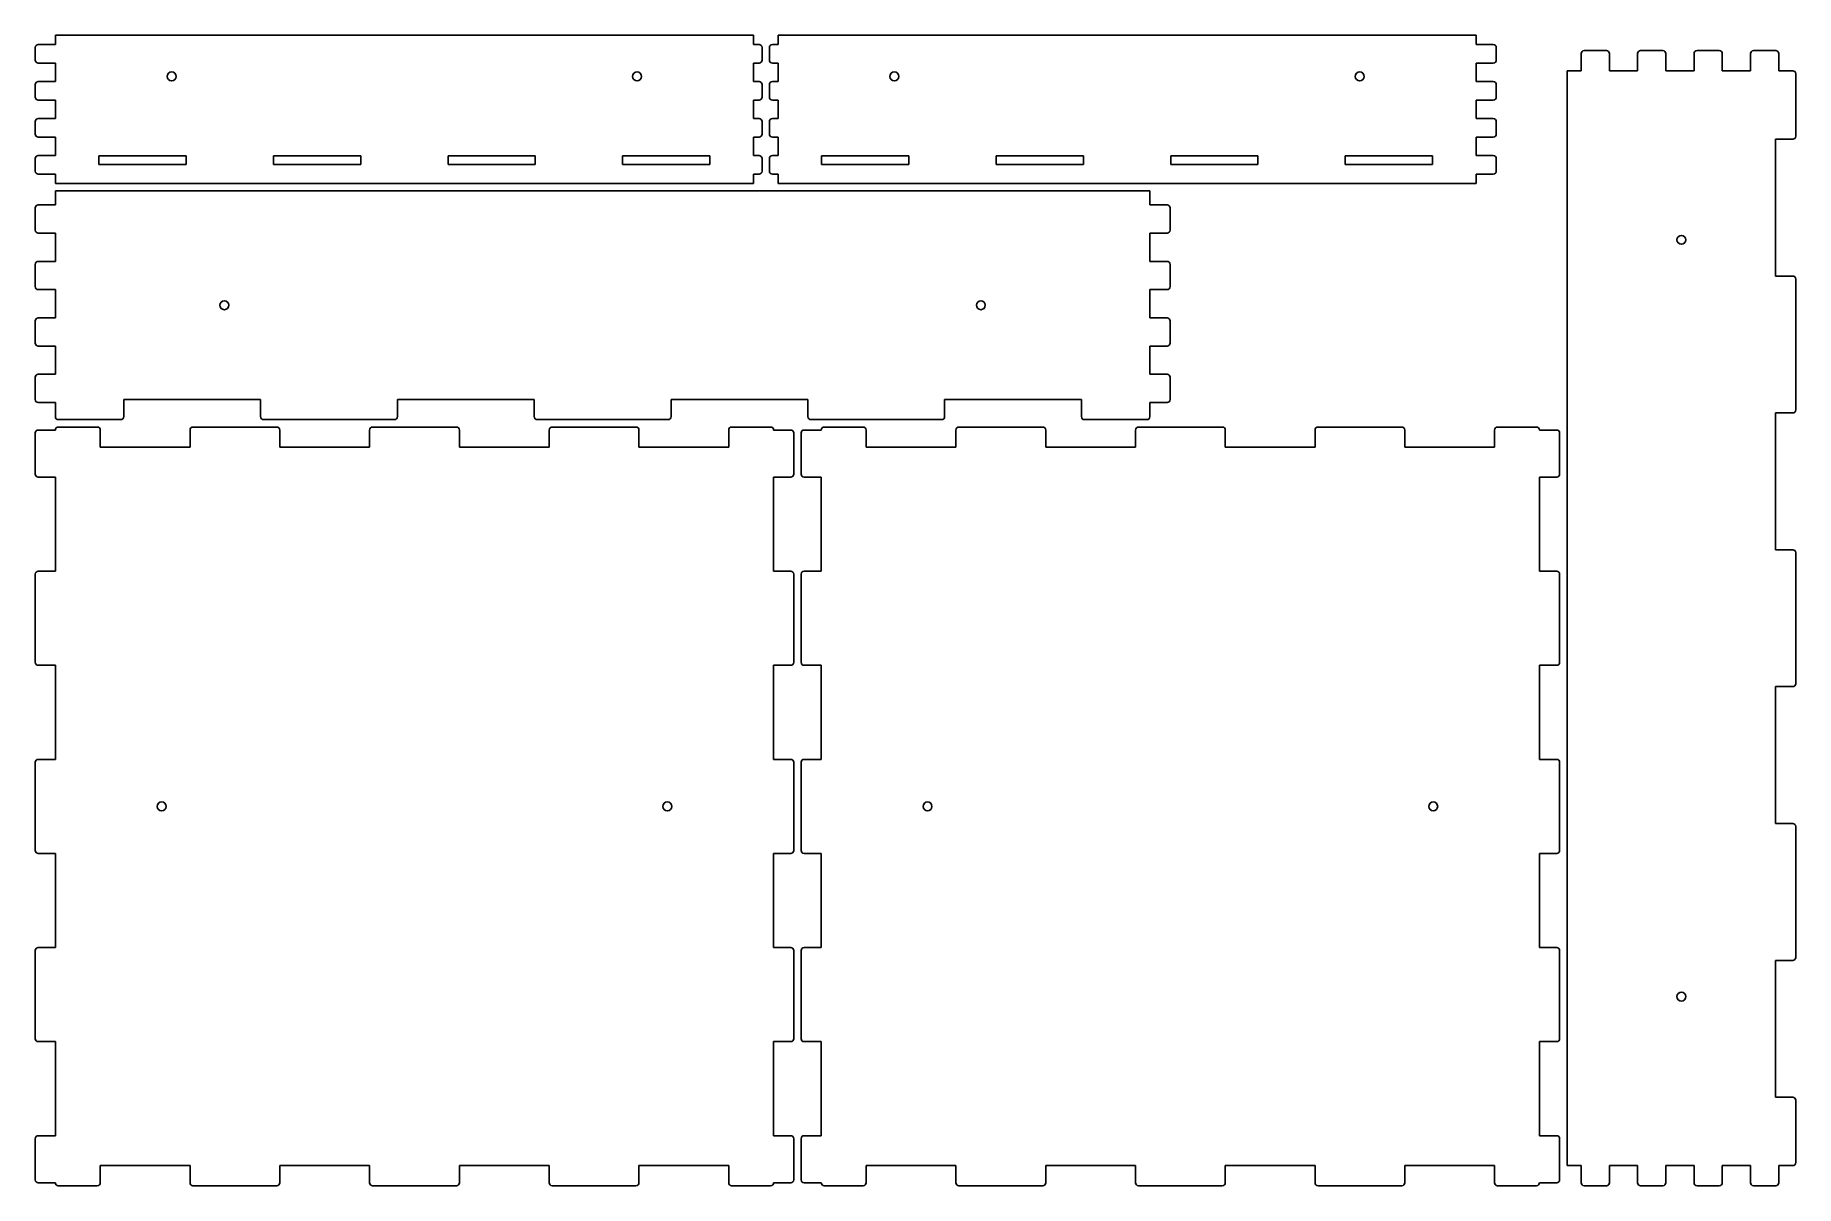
# Model space of a CAD drawing. Header units: millimetres. Extents: x 0 to 1188, y 0 to 776.
import ezdxf

# ---------------------------------------------------------------- set-up
doc = ezdxf.new("R2010")
doc.units = ezdxf.units.MM
doc.layers.add('SheetCutProfiles', color=7, linetype='CONTINUOUS')

msp = doc.modelspace()

# ---------------------------------------------------------------- linework, layer by layer
at = {"layer": 'SheetCutProfiles'}
for p, q in [((13.6, 776.4), (13.6, 770.15)), ((484.8, 776.4), (13.6, 776.4)), ((484.8, 776.4), (484.8, 770.15)), ((501.4, 776.4), (972.6, 776.4)), ((501.4, 776.4), (501.4, 770.15)), ((972.6, 776.4), (972.6, 770.15)), ((0, 768.15), (0, 759.65)), ((2, 770.15), (13.6, 770.15)), ((488.6, 770.15), (484.8, 770.15)), ((490.6, 768.15), (490.6, 759.65)), ((495.6, 768.15), (495.6, 759.65)), ((497.6, 770.15), (501.4, 770.15)), ((984.2, 770.15), (972.6, 770.15)), ((986.2, 768.15), (986.2, 759.65)), ((1043.525, 752.4), (1043.525, 764)), ((1060.575, 766), (1045.525, 766)), ((1062.575, 764), (1062.575, 752.4)), ((1081.625, 752.4), (1081.625, 764)), ((1098.675, 766), (1083.625, 766)), ((1100.675, 764), (1100.675, 752.4)), ((1119.725, 752.4), (1119.725, 764)), ((1136.775, 766), (1121.725, 766)), ((1138.775, 764), (1138.775, 752.4)), ((1157.825, 752.4), (1157.825, 764)), ((1174.875, 766), (1159.825, 766)), ((1176.875, 764), (1176.875, 752.4)), ((13.6, 757.65), (2, 757.65)), ((13.6, 757.65), (13.6, 745.15)), ((484.8, 757.65), (488.6, 757.65)), ((484.8, 757.65), (484.8, 745.15)), ((501.4, 757.65), (497.6, 757.65)), ((501.4, 757.65), (501.4, 745.15)), ((972.6, 757.65), (972.6, 745.15)), ((972.6, 757.65), (984.2, 757.65)), ((1034, 752.4), (1034, 13.6)), ((1043.525, 752.4), (1034, 752.4)), ((1081.625, 752.4), (1062.575, 752.4)), ((1119.725, 752.4), (1100.675, 752.4)), ((1157.825, 752.4), (1138.775, 752.4)), ((1186.4, 752.4), (1176.875, 752.4)), ((1188.4, 708.225), (1188.4, 750.4)), ((0, 743.15), (0, 734.65)), ((2, 745.15), (13.6, 745.15)), ((488.6, 745.15), (484.8, 745.15)), ((490.6, 743.15), (490.6, 734.65)), ((495.6, 743.15), (495.6, 734.65)), ((497.6, 745.15), (501.4, 745.15)), ((984.2, 745.15), (972.6, 745.15)), ((986.2, 743.15), (986.2, 734.65)), ((13.6, 732.65), (2, 732.65)), ((13.6, 732.65), (13.6, 720.15)), ((484.8, 732.65), (488.6, 732.65)), ((484.8, 732.65), (484.8, 720.15)), ((501.4, 732.65), (497.6, 732.65)), ((501.4, 732.65), (501.4, 720.15)), ((972.6, 732.65), (972.6, 720.15)), ((972.6, 732.65), (984.2, 732.65)), ((0, 718.15), (0, 709.65)), ((2, 720.15), (13.6, 720.15)), ((488.6, 720.15), (484.8, 720.15)), ((490.6, 718.15), (490.6, 709.65)), ((495.6, 718.15), (495.6, 709.65)), ((497.6, 720.15), (501.4, 720.15)), ((984.2, 720.15), (972.6, 720.15)), ((986.2, 718.15), (986.2, 709.65)), ((13.6, 707.65), (2, 707.65)), ((13.6, 707.65), (13.6, 695.15)), ((484.8, 707.65), (488.6, 707.65)), ((484.8, 707.65), (484.8, 695.15)), ((501.4, 707.65), (497.6, 707.65)), ((501.4, 707.65), (501.4, 695.15)), ((972.6, 707.65), (972.6, 695.15)), ((972.6, 707.65), (984.2, 707.65)), ((1174.8, 706.225), (1186.4, 706.225)), ((1174.8, 706.225), (1174.8, 613.875)), ((0, 693.15), (0, 684.65)), ((2, 695.15), (13.6, 695.15)), ((101.95, 694.9), (43.05, 694.9)), ((43.05, 694.9), (43.05, 689.1)), ((101.95, 689.1), (101.95, 694.9)), ((219.75, 694.9), (160.85, 694.9)), ((160.85, 694.9), (160.85, 689.1)), ((219.75, 689.1), (219.75, 694.9)), ((337.55, 694.9), (278.65, 694.9)), ((278.65, 694.9), (278.65, 689.1)), ((337.55, 689.1), (337.55, 694.9)), ((455.35, 694.9), (396.45, 694.9)), ((396.45, 694.9), (396.45, 689.1)), ((455.35, 689.1), (455.35, 694.9)), ((488.6, 695.15), (484.8, 695.15)), ((490.6, 693.15), (490.6, 684.65)), ((495.6, 693.15), (495.6, 684.65)), ((497.6, 695.15), (501.4, 695.15)), ((530.85, 689.1), (530.85, 694.9)), ((530.85, 694.9), (589.75, 694.9)), ((589.75, 694.9), (589.75, 689.1)), ((648.65, 689.1), (648.65, 694.9)), ((648.65, 694.9), (707.55, 694.9)), ((707.55, 694.9), (707.55, 689.1)), ((766.45, 689.1), (766.45, 694.9)), ((766.45, 694.9), (825.35, 694.9)), ((825.35, 694.9), (825.35, 689.1)), ((884.25, 689.1), (884.25, 694.9)), ((884.25, 694.9), (943.15, 694.9)), ((943.15, 694.9), (943.15, 689.1)), ((984.2, 695.15), (972.6, 695.15)), ((986.2, 693.15), (986.2, 684.65)), ((13.6, 682.65), (2, 682.65)), ((13.6, 682.65), (13.6, 676.4)), ((43.05, 689.1), (101.95, 689.1)), ((160.85, 689.1), (219.75, 689.1)), ((278.65, 689.1), (337.55, 689.1)), ((396.45, 689.1), (455.35, 689.1)), ((484.8, 682.65), (488.6, 682.65)), ((484.8, 682.65), (484.8, 676.4)), ((501.4, 682.65), (497.6, 682.65)), ((501.4, 682.65), (501.4, 676.4)), ((589.75, 689.1), (530.85, 689.1)), ((707.55, 689.1), (648.65, 689.1)), ((825.35, 689.1), (766.45, 689.1)), ((943.15, 689.1), (884.25, 689.1)), ((972.6, 682.65), (972.6, 676.4)), ((972.6, 682.65), (984.2, 682.65)), ((484.8, 676.4), (13.6, 676.4)), ((13.6, 671.4), (752.4, 671.4)), ((13.6, 661.875), (13.6, 671.4)), ((501.4, 676.4), (972.6, 676.4)), ((752.4, 661.875), (752.4, 671.4)), ((0, 644.825), (0, 659.875)), ((13.6, 661.875), (2, 661.875)), ((752.4, 661.875), (764, 661.875)), ((766, 644.825), (766, 659.875)), ((2, 642.825), (13.6, 642.825)), ((13.6, 623.775), (13.6, 642.825)), ((752.4, 623.775), (752.4, 642.825)), ((764, 642.825), (752.4, 642.825)), ((0, 606.725), (0, 621.775)), ((13.6, 623.775), (2, 623.775)), ((752.4, 623.775), (764, 623.775)), ((766, 606.725), (766, 621.775)), ((1186.4, 613.875), (1174.8, 613.875)), ((1188.4, 523.525), (1188.4, 611.875)), ((2, 604.725), (13.6, 604.725)), ((13.6, 585.675), (13.6, 604.725)), ((752.4, 585.675), (752.4, 604.725)), ((764, 604.725), (752.4, 604.725)), ((0, 568.625), (0, 583.675)), ((13.6, 585.675), (2, 585.675)), ((752.4, 585.675), (764, 585.675)), ((766, 568.625), (766, 583.675)), ((2, 566.625), (13.6, 566.625)), ((13.6, 547.575), (13.6, 566.625)), ((752.4, 547.575), (752.4, 566.625)), ((764, 566.625), (752.4, 566.625)), ((13.6, 547.575), (2, 547.575)), ((752.4, 547.575), (764, 547.575)), ((0, 530.525), (0, 545.575)), ((766, 530.525), (766, 545.575)), ((2, 528.525), (13.6, 528.525)), ((13.6, 519), (13.6, 528.525)), ((59.775, 530.6), (59.775, 519)), ((59.775, 530.6), (152.125, 530.6)), ((152.125, 519), (152.125, 530.6)), ((244.475, 530.6), (244.475, 519)), ((244.475, 530.6), (336.825, 530.6)), ((336.825, 519), (336.825, 530.6)), ((429.175, 530.6), (429.175, 519)), ((429.175, 530.6), (521.525, 530.6)), ((521.525, 519), (521.525, 530.6)), ((613.875, 530.6), (613.875, 519)), ((613.875, 530.6), (706.225, 530.6)), ((706.225, 519), (706.225, 530.6)), ((752.4, 528.525), (752.4, 519)), ((764, 528.525), (752.4, 528.525)), ((57.775, 517), (15.6, 517)), ((41.9, 512), (15.6, 512)), ((163.1, 512), (106.5, 512)), ((242.475, 517), (154.125, 517)), ((284.3, 512), (227.7, 512)), ((427.175, 517), (338.825, 517)), ((405.5, 512), (348.9, 512)), ((496.4, 512), (470.1, 512)), ((611.875, 517), (523.525, 517)), ((532.6, 512), (558.9, 512)), ((623.5, 512), (680.1, 512)), ((750.4, 517), (708.225, 517)), ((744.7, 512), (801.3, 512)), ((865.9, 512), (922.5, 512)), ((987.1, 512), (1013.4, 512)), ((1174.8, 521.525), (1186.4, 521.525)), ((1174.8, 521.525), (1174.8, 429.175)), ((0, 480.25), (0, 508)), ((2, 510), (13.6, 510)), ((43.9, 510), (43.9, 498.4)), ((104.5, 498.4), (104.5, 510)), ((165.1, 510), (165.1, 498.4)), ((225.7, 498.4), (225.7, 510)), ((286.3, 510), (286.3, 498.4)), ((346.9, 498.4), (346.9, 510)), ((407.5, 510), (407.5, 498.4)), ((468.1, 498.4), (468.1, 510)), ((498.4, 510), (510, 510)), ((512, 480.25), (512, 508)), ((517, 480.25), (517, 508)), ((530.6, 510), (519, 510)), ((560.9, 498.4), (560.9, 510)), ((621.5, 510), (621.5, 498.4)), ((682.1, 498.4), (682.1, 510)), ((742.7, 510), (742.7, 498.4)), ((803.3, 498.4), (803.3, 510)), ((863.9, 510), (863.9, 498.4)), ((924.5, 498.4), (924.5, 510)), ((985.1, 510), (985.1, 498.4)), ((1027, 510), (1015.4, 510)), ((1029, 480.25), (1029, 508)), ((43.9, 498.4), (104.5, 498.4)), ((165.1, 498.4), (225.7, 498.4)), ((286.3, 498.4), (346.9, 498.4)), ((407.5, 498.4), (468.1, 498.4)), ((621.5, 498.4), (560.9, 498.4)), ((742.7, 498.4), (682.1, 498.4)), ((863.9, 498.4), (803.3, 498.4)), ((985.1, 498.4), (924.5, 498.4)), ((13.6, 478.25), (2, 478.25)), ((13.6, 414.75), (13.6, 478.25)), ((498.4, 478.25), (498.4, 414.75)), ((510, 478.25), (498.4, 478.25)), ((519, 478.25), (530.6, 478.25)), ((530.6, 478.25), (530.6, 414.75)), ((1015.4, 478.25), (1027, 478.25)), ((1015.4, 414.75), (1015.4, 478.25)), ((1186.4, 429.175), (1174.8, 429.175)), ((1188.4, 338.825), (1188.4, 427.175)), ((0, 353.25), (0, 412.75)), ((2, 414.75), (13.6, 414.75)), ((498.4, 414.75), (510, 414.75)), ((512, 353.25), (512, 412.75)), ((517, 353.25), (517, 412.75)), ((530.6, 414.75), (519, 414.75)), ((1027, 414.75), (1015.4, 414.75)), ((1029, 353.25), (1029, 412.75)), ((13.6, 351.25), (2, 351.25)), ((13.6, 287.75), (13.6, 351.25)), ((498.4, 351.25), (498.4, 287.75)), ((510, 351.25), (498.4, 351.25)), ((519, 351.25), (530.6, 351.25)), ((530.6, 351.25), (530.6, 287.75)), ((1015.4, 351.25), (1027, 351.25)), ((1015.4, 287.75), (1015.4, 351.25)), ((1174.8, 336.825), (1186.4, 336.825)), ((1174.8, 336.825), (1174.8, 244.475)), ((0, 226.25), (0, 285.75)), ((2, 287.75), (13.6, 287.75)), ((498.4, 287.75), (510, 287.75)), ((512, 226.25), (512, 285.75)), ((517, 226.25), (517, 285.75)), ((530.6, 287.75), (519, 287.75)), ((1027, 287.75), (1015.4, 287.75)), ((1029, 226.25), (1029, 285.75)), ((1186.4, 244.475), (1174.8, 244.475)), ((1188.4, 154.125), (1188.4, 242.475)), ((13.6, 224.25), (2, 224.25)), ((13.6, 160.75), (13.6, 224.25)), ((498.4, 224.25), (498.4, 160.75)), ((510, 224.25), (498.4, 224.25)), ((519, 224.25), (530.6, 224.25)), ((530.6, 224.25), (530.6, 160.75)), ((1015.4, 224.25), (1027, 224.25)), ((1015.4, 160.75), (1015.4, 224.25)), ((0, 99.25), (0, 158.75)), ((2, 160.75), (13.6, 160.75)), ((498.4, 160.75), (510, 160.75)), ((512, 99.25), (512, 158.75)), ((517, 99.25), (517, 158.75)), ((530.6, 160.75), (519, 160.75)), ((1027, 160.75), (1015.4, 160.75)), ((1029, 99.25), (1029, 158.75)), ((1174.8, 152.125), (1186.4, 152.125)), ((1174.8, 152.125), (1174.8, 59.775)), ((13.6, 97.25), (2, 97.25)), ((13.6, 33.75), (13.6, 97.25)), ((498.4, 97.25), (498.4, 33.75)), ((510, 97.25), (498.4, 97.25)), ((519, 97.25), (530.6, 97.25)), ((530.6, 97.25), (530.6, 33.75)), ((1015.4, 97.25), (1027, 97.25)), ((1015.4, 33.75), (1015.4, 97.25)), ((1186.4, 59.775), (1174.8, 59.775)), ((1188.4, 15.6), (1188.4, 57.775)), ((0, 4), (0, 31.75)), ((2, 33.75), (13.6, 33.75)), ((498.4, 33.75), (510, 33.75)), ((512, 4), (512, 31.75)), ((517, 4), (517, 31.75)), ((530.6, 33.75), (519, 33.75)), ((1027, 33.75), (1015.4, 33.75)), ((1029, 4), (1029, 31.75)), ((43.9, 13.6), (43.9, 2)), ((104.5, 13.6), (43.9, 13.6)), ((104.5, 2), (104.5, 13.6)), ((165.1, 13.6), (165.1, 2)), ((225.7, 13.6), (165.1, 13.6)), ((225.7, 2), (225.7, 13.6)), ((286.3, 13.6), (286.3, 2)), ((346.9, 13.6), (286.3, 13.6)), ((346.9, 2), (346.9, 13.6)), ((407.5, 13.6), (407.5, 2)), ((468.1, 13.6), (407.5, 13.6)), ((468.1, 2), (468.1, 13.6)), ((560.9, 2), (560.9, 13.6)), ((560.9, 13.6), (621.5, 13.6)), ((621.5, 13.6), (621.5, 2)), ((682.1, 13.6), (742.7, 13.6)), ((682.1, 2), (682.1, 13.6)), ((742.7, 13.6), (742.7, 2)), ((803.3, 13.6), (863.9, 13.6)), ((803.3, 2), (803.3, 13.6)), ((863.9, 13.6), (863.9, 2)), ((924.5, 13.6), (985.1, 13.6)), ((924.5, 2), (924.5, 13.6)), ((985.1, 13.6), (985.1, 2)), ((1043.525, 13.6), (1034, 13.6)), ((1043.525, 13.6), (1043.525, 2)), ((1081.625, 13.6), (1062.575, 13.6)), ((1062.575, 2), (1062.575, 13.6)), ((1081.625, 13.6), (1081.625, 2)), ((1119.725, 13.6), (1100.675, 13.6)), ((1100.675, 2), (1100.675, 13.6)), ((1119.725, 13.6), (1119.725, 2)), ((1157.825, 13.6), (1138.775, 13.6)), ((1138.775, 2), (1138.775, 13.6)), ((1157.825, 13.6), (1157.825, 2)), ((1176.875, 13.6), (1186.4, 13.6)), ((1176.875, 2), (1176.875, 13.6)), ((2, 2), (13.6, 2)), ((15.6, 0), (41.9, 0)), ((106.5, 0), (163.1, 0)), ((227.7, 0), (284.3, 0)), ((348.9, 0), (405.5, 0)), ((470.1, 0), (496.4, 0)), ((498.4, 2), (510, 2)), ((530.6, 2), (519, 2)), ((558.9, 0), (532.6, 0)), ((680.1, 0), (623.5, 0)), ((801.3, 0), (744.7, 0)), ((922.5, 0), (865.9, 0)), ((1013.4, 0), (987.1, 0)), ((1027, 2), (1015.4, 2)), ((1060.575, 0), (1045.525, 0)), ((1098.675, 0), (1083.625, 0)), ((1136.775, 0), (1121.725, 0)), ((1174.875, 0), (1159.825, 0))]:
    msp.add_line(p, q, dxfattribs=at)
for centre in [(92.133, 748.6), (406.267, 748.6), (579.933, 748.6), (894.067, 748.6), (1111.2, 638.333), (127.667, 594.2), (638.333, 594.2), (85.333, 256), (426.667, 256), (602.333, 256), (943.667, 256), (1111.2, 127.667)]:
    msp.add_circle(centre, 3, dxfattribs=at)
for centre, start, end in [((2, 768.15), 90, 180), ((488.6, 768.15), 0, 90), ((497.6, 768.15), 90, 180), ((984.2, 768.15), 0, 90), ((1045.525, 764), 90, 180), ((1060.575, 764), 0, 90), ((1083.625, 764), 90, 180), ((1098.675, 764), 0, 90), ((1121.725, 764), 90, 180), ((1136.775, 764), 0, 90), ((1159.825, 764), 90, 180), ((1174.875, 764), 0, 90), ((2, 759.65), 180, -90), ((488.6, 759.65), -90, 0), ((497.6, 759.65), 180, -90), ((984.2, 759.65), -90, 0), ((1186.4, 750.4), 0, 90), ((2, 743.15), 90, 180), ((488.6, 743.15), 0, 90), ((497.6, 743.15), 90, 180), ((984.2, 743.15), 0, 90), ((2, 734.65), 180, -90), ((488.6, 734.65), -90, 0), ((497.6, 734.65), 180, -90), ((984.2, 734.65), -90, 0), ((2, 718.15), 90, 180), ((488.6, 718.15), 0, 90), ((497.6, 718.15), 90, 180), ((984.2, 718.15), 0, 90), ((2, 709.65), 180, -90), ((488.6, 709.65), -90, 0), ((497.6, 709.65), 180, -90), ((984.2, 709.65), -90, 0), ((1186.4, 708.225), -90, 0), ((2, 693.15), 90, 180), ((488.6, 693.15), 0, 90), ((497.6, 693.15), 90, 180), ((984.2, 693.15), 0, 90), ((2, 684.65), 180, -90), ((488.6, 684.65), -90, 0), ((497.6, 684.65), 180, -90), ((984.2, 684.65), -90, 0), ((2, 659.875), 90, 180), ((764, 659.875), 0, 90), ((2, 644.825), 180, -90), ((764, 644.825), -90, 0), ((2, 621.775), 90, 180), ((764, 621.775), 0, 90), ((2, 606.725), 180, -90), ((764, 606.725), -90, 0), ((1186.4, 611.875), 0, 90), ((2, 583.675), 90, 180), ((764, 583.675), 0, 90), ((2, 568.625), 180, -90), ((764, 568.625), -90, 0), ((2, 545.575), 90, 180), ((764, 545.575), 0, 90), ((2, 530.525), 180, -90), ((764, 530.525), -90, 0), ((1186.4, 523.525), -90, 0), ((15.6, 519), 180, -90), ((15.6, 510), 90, 180), ((41.9, 510), 0, 90), ((57.775, 519), -90, 0), ((106.5, 510), 90, 180), ((154.125, 519), 180, -90), ((163.1, 510), 0, 90), ((227.7, 510), 90, 180), ((242.475, 519), -90, 0), ((284.3, 510), 0, 90), ((338.825, 519), 180, -90), ((348.9, 510), 90, 180), ((405.5, 510), 0, 90), ((427.175, 519), -90, 0), ((470.1, 510), 90, 180), ((496.4, 510), 0, 90), ((523.525, 519), 180, -90), ((532.6, 510), 90, 180), ((558.9, 510), 0, 90), ((611.875, 519), -90, 0), ((623.5, 510), 90, 180), ((680.1, 510), 0, 90), ((708.225, 519), 180, -90), ((744.7, 510), 90, 180), ((750.4, 519), -90, 0), ((801.3, 510), 0, 90), ((865.9, 510), 90, 180), ((922.5, 510), 0, 90), ((987.1, 510), 90, 180), ((1013.4, 510), 0, 90), ((2, 508), 90, 180), ((510, 508), 0, 90), ((519, 508), 90, 180), ((1027, 508), 0, 90), ((2, 480.25), 180, -90), ((510, 480.25), -90, 0), ((519, 480.25), 180, -90), ((1027, 480.25), -90, 0), ((1186.4, 427.175), 0, 90), ((2, 412.75), 90, 180), ((510, 412.75), 0, 90), ((519, 412.75), 90, 180), ((1027, 412.75), 0, 90), ((2, 353.25), 180, -90), ((510, 353.25), -90, 0), ((519, 353.25), 180, -90), ((1027, 353.25), -90, 0), ((1186.4, 338.825), -90, 0), ((2, 285.75), 90, 180), ((510, 285.75), 0, 90), ((519, 285.75), 90, 180), ((1027, 285.75), 0, 90), ((1186.4, 242.475), 0, 90), ((2, 226.25), 180, -90), ((510, 226.25), -90, 0), ((519, 226.25), 180, -90), ((1027, 226.25), -90, 0), ((2, 158.75), 90, 180), ((510, 158.75), 0, 90), ((519, 158.75), 90, 180), ((1027, 158.75), 0, 90), ((1186.4, 154.125), -90, 0), ((2, 99.25), 180, -90), ((510, 99.25), -90, 0), ((519, 99.25), 180, -90), ((1027, 99.25), -90, 0), ((1186.4, 57.775), 0, 90), ((2, 31.75), 90, 180), ((510, 31.75), 0, 90), ((519, 31.75), 90, 180), ((1027, 31.75), 0, 90), ((1186.4, 15.6), -90, 0), ((2, 4), 180, -90), ((15.6, 2), 180, -90), ((41.9, 2), -90, 0), ((106.5, 2), 180, -90), ((163.1, 2), -90, 0), ((227.7, 2), 180, -90), ((284.3, 2), -90, 0), ((348.9, 2), 180, -90), ((405.5, 2), -90, 0), ((470.1, 2), 180, -90), ((496.4, 2), -90, 0), ((510, 4), -90, 0), ((519, 4), 180, -90), ((532.6, 2), 180, -90), ((558.9, 2), -90, 0), ((623.5, 2), 180, -90), ((680.1, 2), -90, 0), ((744.7, 2), 180, -90), ((801.3, 2), -90, 0), ((865.9, 2), 180, -90), ((922.5, 2), -90, 0), ((987.1, 2), 180, -90), ((1013.4, 2), -90, 0), ((1027, 4), -90, 0), ((1045.525, 2), 180, -90), ((1060.575, 2), -90, 0), ((1083.625, 2), 180, -90), ((1098.675, 2), -90, 0), ((1121.725, 2), 180, -90), ((1136.775, 2), -90, 0), ((1159.825, 2), 180, -90), ((1174.875, 2), -90, 0)]:
    msp.add_arc(centre, 2, start, end, dxfattribs=at)

doc.saveas('drawing.dxf')
